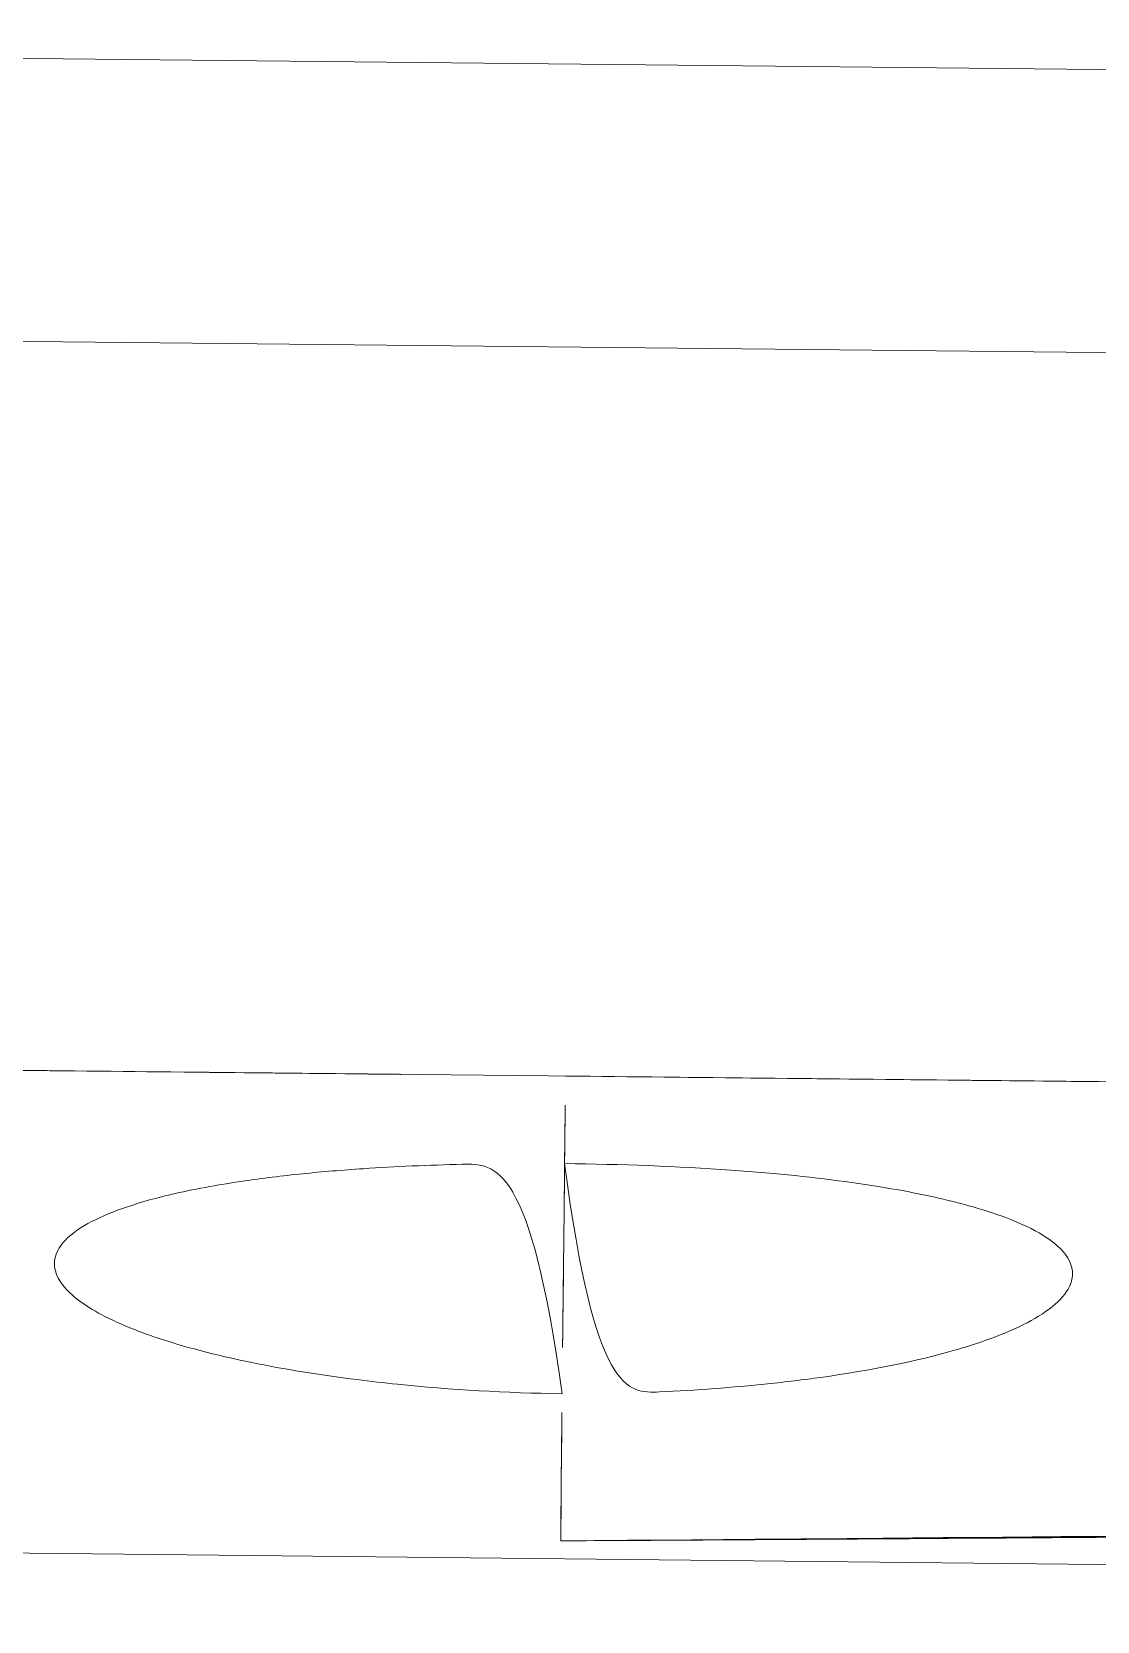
# Model space of a CAD drawing. Extents: x 16296681342 to 16296681993, y -37409617230 to -37409616753.
# Drawn here: x 16296681544.39 to 16296681548.79, y -37409617089.86 to -37409617083.3 of the extents above; entities that cross this region are included whole.
import ezdxf

# ---------------------------------------------------------------- set-up
doc = ezdxf.new("R2010")
doc.units = 0
doc.header["$LTSCALE"] = 10
doc.header["$MEASUREMENT"] = 0
doc.layers.get('0').update_dxf_attribs({"linetype": 'CONTINUOUS'})

msp = doc.modelspace()

# ---------------------------------------------------------------- linework, layer by layer
at = {"linetype": 'Continuous', "lineweight": 0, "extrusion": (0.010302, 0.999947, -2.22045e-16)}
for p, q in [((16296681533.659889, -37409617083.302887, -49.691856), (16296681559.61515, -37409617083.570297, -49.691856)), ((16296681533.659889, -37409617083.302887, -49.691856), (16296681559.61515, -37409617083.570297, -49.691856)), ((16296681537.62579, -37409617084.511429, -49.691856), (16296681555.62484, -37409617084.696877, -49.691856)), ((16296681537.62579, -37409617084.511429, -49.691856), (16296681555.62484, -37409617084.696877, -49.691856)), ((16296681533.57091, -37409617087.475342, -49.691856), (16296681559.6157, -37409617087.748047, -49.691856)), ((16296681533.57091, -37409617087.475342, -49.691856), (16296681559.6157, -37409617087.748047, -49.691856)), ((16296681521.57515, -37409617089.345886, -49.691856), (16296681571.572491, -37409617089.861, -49.691856)), ((16296681521.57515, -37409617089.345886, -49.691856), (16296681571.572491, -37409617089.861, -49.691856)), ((16296681521.575159, -37409617089.345886, -49.691856), (16296681571.572491, -37409617089.861, -49.691856))]:
    msp.add_line(p, q, dxfattribs=at)
at = {"linetype": 'Continuous', "lineweight": 0}
for points, knots in [([(16296681541.416281, -37409617087.557487, -49.691856), (16296681541.509069, -37409617087.558456, -49.691856), (16296681541.606609, -37409617087.559479, -49.691856), (16296681541.70891, -37409617087.560547, -49.691856), (16296681542.066561, -37409617087.564293, -49.691856), (16296681542.482361, -37409617087.568649, -49.691856), (16296681542.95631, -37409617087.573608, -49.691856), (16296681543.07704, -37409617087.574867, -49.691856), (16296681543.245501, -37409617087.576637, -49.691856), (16296681543.3298, -37409617087.577507, -49.691856), (16296681543.61541, -37409617087.580513, -49.691856), (16296681543.889339, -37409617087.583366, -49.691856), (16296681544.151581, -37409617087.586113, -49.691856), (16296681544.436819, -37409617087.589088, -49.691856), (16296681544.708241, -37409617087.591919, -49.691856), (16296681544.96582, -37409617087.594612, -49.691856), (16296681545.25461, -37409617087.597633, -49.691856), (16296681545.525999, -37409617087.600471, -49.691856), (16296681545.780029, -37409617087.603142, -49.691856), (16296681546.07486, -37409617087.606239, -49.691856), (16296681546.3463, -37409617087.609108, -49.691856), (16296681546.59433, -37409617087.611702, -49.691856)], [0.65548688, 0.65548688, 0.65548688, 0.65548688, 0.67303267, 0.67303267, 0.67303267, 0.734375, 0.734375, 0.734375, 0.75, 0.75, 0.75, 0.802938593, 0.802938593, 0.802938593, 0.860518588, 0.860518588, 0.860518588, 0.925074308, 0.925074308, 0.925074308, 1, 1, 1, 1]), ([(16296681546.590611, -37409617087.97303, -49.691856), (16296681546.591169, -37409617087.921341, -49.691856), (16296681546.591761, -37409617087.873489, -49.691856), (16296681546.592251, -37409617087.830673, -49.691856), (16296681546.593559, -37409617087.714844, -49.691856), (16296681546.59412, -37409617087.635773, -49.691856), (16296681546.59433, -37409617087.611702, -49.691856)], [0.000000072, 0.000000072, 0.000000072, 0.000000072, 0.269955267, 0.269955267, 0.269955267, 1, 1, 1, 1]), ([(16296681546.590611, -37409617087.97303, -49.691856), (16296681546.591169, -37409617087.921341, -49.691856), (16296681546.591761, -37409617087.873489, -49.691856), (16296681546.592251, -37409617087.830673, -49.691856), (16296681546.593559, -37409617087.714844, -49.691856), (16296681546.59412, -37409617087.635773, -49.691856), (16296681546.59433, -37409617087.611702, -49.691856)], [0.000000072, 0.000000072, 0.000000072, 0.000000072, 0.269955267, 0.269955267, 0.269955267, 1, 1, 1, 1]), ([(16296681546.59433, -37409617087.611702, -49.691856), (16296681546.864401, -37409617087.614563, -49.691856), (16296681547.135851, -37409617087.617393, -49.691856), (16296681547.408689, -37409617087.620247, -49.691856), (16296681547.678761, -37409617087.623077, -49.691856), (16296681547.950199, -37409617087.625923, -49.691856), (16296681548.223009, -37409617087.628799, -49.691856), (16296681548.493139, -37409617087.631638, -49.691856), (16296681548.76462, -37409617087.634499, -49.691856), (16296681549.03743, -37409617087.637367, -49.691856), (16296681549.28804, -37409617087.640007, -49.691856), (16296681549.53978, -37409617087.642647, -49.691856), (16296681549.792629, -37409617087.645309, -49.691856), (16296681549.81238, -37409617087.645523, -49.691856), (16296681549.83215, -37409617087.645721, -49.691856), (16296681549.851931, -37409617087.645927, -49.691856), (16296681550.386, -37409617087.651543, -49.691856), (16296681550.933359, -37409617087.657303, -49.691856), (16296681551.48114, -37409617087.663071, -49.691856), (16296681552.03005, -37409617087.668854, -49.691856), (16296681552.579399, -37409617087.674667, -49.691856), (16296681553.11622, -37409617087.680344, -49.691856), (16296681553.737841, -37409617087.68692, -49.691856), (16296681554.358101, -37409617087.693283, -49.691856), (16296681554.977011, -37409617087.699471, -49.691856)], [0, 0, 0, 0, 0.064595806, 0.064595806, 0.064595806, 0.128535547, 0.128535547, 0.128535547, 0.191844522, 0.191844522, 0.191844522, 0.25, 0.25, 0.25, 0.25454195, 0.25454195, 0.25454195, 0.377144363, 0.377144363, 0.377144363, 0.5, 0.5, 0.5, 0.642262998, 0.642262998, 0.642262998, 0.642262998]), ([(16296681546.58077, -37409617088.922234, -49.691856), (16296681546.351049, -37409617088.919617, -49.691856), (16296681546.11832, -37409617088.905533, -49.691856), (16296681545.901911, -37409617088.883293, -49.691856), (16296681545.845341, -37409617088.877487, -49.691856), (16296681545.78948, -37409617088.871071, -49.691856), (16296681545.73461, -37409617088.864143, -49.691856), (16296681545.579849, -37409617088.844582, -49.691856), (16296681545.43301, -37409617088.820862, -49.691856), (16296681545.30056, -37409617088.793831, -49.691856), (16296681545.15007, -37409617088.763123, -49.691856), (16296681545.01486, -37409617088.72747, -49.691856), (16296681544.90152, -37409617088.688972, -49.691856), (16296681544.87726, -37409617088.680733, -49.691856), (16296681544.85401, -37409617088.672371, -49.691856), (16296681544.83182, -37409617088.663887, -49.691856), (16296681544.79994, -37409617088.651711, -49.691856), (16296681544.77005, -37409617088.639229, -49.691856), (16296681544.74225, -37409617088.626518, -49.691856), (16296681544.657471, -37409617088.587753, -49.691856), (16296681544.59218, -37409617088.546883, -49.691856), (16296681544.54925, -37409617088.505882, -49.691856), (16296681544.50721, -37409617088.465736, -49.691856), (16296681544.485849, -37409617088.424744, -49.691856), (16296681544.486259, -37409617088.385109, -49.691856), (16296681544.486521, -37409617088.359528, -49.691856), (16296681544.495859, -37409617088.334198, -49.691856), (16296681544.513969, -37409617088.309578, -49.691856), (16296681544.53467, -37409617088.281441, -49.691856), (16296681544.56683, -37409617088.254227, -49.691856), (16296681544.610029, -37409617088.2286, -49.691856), (16296681544.684139, -37409617088.184608, -49.691856), (16296681544.792721, -37409617088.14415, -49.691856), (16296681544.928391, -37409617088.109879, -49.691856), (16296681544.94112, -37409617088.106667, -49.691856), (16296681544.954081, -37409617088.103508, -49.691856), (16296681544.967279, -37409617088.100403, -49.691856), (16296681545.055479, -37409617088.079651, -49.691856), (16296681545.155569, -37409617088.061073, -49.691856), (16296681545.26442, -37409617088.045036, -49.691856), (16296681545.342489, -37409617088.033546, -49.691856), (16296681545.425079, -37409617088.023361, -49.691856), (16296681545.51107, -37409617088.014633, -49.691856), (16296681545.59096, -37409617088.006508, -49.691856), (16296681545.674669, -37409617087.999557, -49.691856), (16296681545.761049, -37409617087.99379, -49.691856), (16296681545.892269, -37409617087.985039, -49.691856), (16296681546.029659, -37409617087.979027, -49.691856), (16296681546.169201, -37409617087.975677, -49.691856), (16296681546.306919, -37409617087.972359, -49.691856), (16296681546.44915, -37409617087.971558, -49.691856), (16296681546.590611, -37409617087.97303, -49.691856)], [0.000007573, 0.000007573, 0.000007573, 0.000007573, 0.103711858, 0.103711858, 0.103711858, 0.13082139, 0.13082139, 0.13082139, 0.207287322, 0.207287322, 0.207287322, 0.294167564, 0.294167564, 0.294167564, 0.312760523, 0.312760523, 0.312760523, 0.339479958, 0.339479958, 0.339479958, 0.420959617, 0.420959617, 0.420959617, 0.500756158, 0.500756158, 0.500756158, 0.552272843, 0.552272843, 0.552272843, 0.611146751, 0.611146751, 0.611146751, 0.71217333, 0.71217333, 0.71217333, 0.721649512, 0.721649512, 0.721649512, 0.78498021, 0.78498021, 0.78498021, 0.830405793, 0.830405793, 0.830405793, 0.872611103, 0.872611103, 0.872611103, 0.936722815, 0.936722815, 0.936722815, 1, 1, 1, 1]), ([(16296681546.58077, -37409617088.922234, -49.691856), (16296681546.351049, -37409617088.919617, -49.691856), (16296681546.11832, -37409617088.905533, -49.691856), (16296681545.901911, -37409617088.883293, -49.691856), (16296681545.845341, -37409617088.877487, -49.691856), (16296681545.78948, -37409617088.871071, -49.691856), (16296681545.73461, -37409617088.864143, -49.691856), (16296681545.579849, -37409617088.844582, -49.691856), (16296681545.43301, -37409617088.820862, -49.691856), (16296681545.30056, -37409617088.793831, -49.691856), (16296681545.15007, -37409617088.763123, -49.691856), (16296681545.01486, -37409617088.72747, -49.691856), (16296681544.90152, -37409617088.688972, -49.691856), (16296681544.87726, -37409617088.680733, -49.691856), (16296681544.85401, -37409617088.672371, -49.691856), (16296681544.83182, -37409617088.663887, -49.691856), (16296681544.79994, -37409617088.651711, -49.691856), (16296681544.77005, -37409617088.639229, -49.691856), (16296681544.74225, -37409617088.626518, -49.691856), (16296681544.657471, -37409617088.587753, -49.691856), (16296681544.59218, -37409617088.546883, -49.691856), (16296681544.54925, -37409617088.505882, -49.691856), (16296681544.50721, -37409617088.465736, -49.691856), (16296681544.485849, -37409617088.424744, -49.691856), (16296681544.486259, -37409617088.385109, -49.691856), (16296681544.486521, -37409617088.359528, -49.691856), (16296681544.495859, -37409617088.334198, -49.691856), (16296681544.513969, -37409617088.309578, -49.691856), (16296681544.53467, -37409617088.281441, -49.691856), (16296681544.56683, -37409617088.254227, -49.691856), (16296681544.610029, -37409617088.2286, -49.691856), (16296681544.684139, -37409617088.184608, -49.691856), (16296681544.792721, -37409617088.14415, -49.691856), (16296681544.928391, -37409617088.109879, -49.691856), (16296681544.94112, -37409617088.106667, -49.691856), (16296681544.954081, -37409617088.103508, -49.691856), (16296681544.967279, -37409617088.100403, -49.691856), (16296681545.055479, -37409617088.079651, -49.691856), (16296681545.155569, -37409617088.061073, -49.691856), (16296681545.26442, -37409617088.045036, -49.691856), (16296681545.342489, -37409617088.033546, -49.691856), (16296681545.425079, -37409617088.023361, -49.691856), (16296681545.51107, -37409617088.014633, -49.691856), (16296681545.59096, -37409617088.006508, -49.691856), (16296681545.674669, -37409617087.999557, -49.691856), (16296681545.761049, -37409617087.99379, -49.691856), (16296681545.892269, -37409617087.985039, -49.691856), (16296681546.029659, -37409617087.979027, -49.691856), (16296681546.169201, -37409617087.975677, -49.691856), (16296681546.306919, -37409617087.972359, -49.691856), (16296681546.44915, -37409617087.971558, -49.691856), (16296681546.590611, -37409617087.97303, -49.691856)], [0.000007573, 0.000007573, 0.000007573, 0.000007573, 0.103711858, 0.103711858, 0.103711858, 0.13082139, 0.13082139, 0.13082139, 0.207287322, 0.207287322, 0.207287322, 0.294167564, 0.294167564, 0.294167564, 0.312760523, 0.312760523, 0.312760523, 0.339479958, 0.339479958, 0.339479958, 0.420959617, 0.420959617, 0.420959617, 0.500756158, 0.500756158, 0.500756158, 0.552272843, 0.552272843, 0.552272843, 0.611146751, 0.611146751, 0.611146751, 0.71217333, 0.71217333, 0.71217333, 0.721649512, 0.721649512, 0.721649512, 0.78498021, 0.78498021, 0.78498021, 0.830405793, 0.830405793, 0.830405793, 0.872611103, 0.872611103, 0.872611103, 0.936722815, 0.936722815, 0.936722815, 1, 1, 1, 1]), ([(16296681546.59095, -37409617087.97303, -49.691856), (16296681546.59059, -37409617088.008614, -49.691856), (16296681546.590231, -37409617088.043358, -49.691856), (16296681546.58989, -37409617088.076286, -49.691856), (16296681546.589479, -37409617088.116707, -49.691856), (16296681546.58909, -37409617088.154404, -49.691856), (16296681546.58873, -37409617088.188293, -49.691856), (16296681546.5884, -37409617088.219017, -49.691856), (16296681546.588181, -37409617088.238869, -49.691856), (16296681546.58774, -37409617088.277603, -49.691856), (16296681546.587391, -37409617088.307358, -49.691856), (16296681546.587021, -37409617088.338997, -49.691856), (16296681546.58662, -37409617088.372543, -49.691856), (16296681546.586491, -37409617088.382637, -49.691856), (16296681546.58637, -37409617088.392921, -49.691856), (16296681546.586241, -37409617088.403374, -49.691856), (16296681546.585699, -37409617088.448486, -49.691856), (16296681546.584869, -37409617088.516701, -49.691856), (16296681546.5844, -37409617088.555481, -49.691856), (16296681546.583929, -37409617088.594254, -49.691856), (16296681546.58366, -37409617088.616722, -49.691856), (16296681546.58326, -37409617088.654327, -49.691856), (16296681546.58313, -37409617088.667007, -49.691856), (16296681546.583, -37409617088.680107, -49.691856), (16296681546.582861, -37409617088.693626, -49.691856), (16296681546.58219, -37409617088.7603, -49.691856), (16296681546.58145, -37409617088.837318, -49.691856), (16296681546.58073, -37409617088.922234, -49.691856)], [0, 0, 0, 0, 0.11222009, 0.11222009, 0.11222009, 0.25, 0.25, 0.25, 0.375, 0.375, 0.375, 0.471061966, 0.471061966, 0.471061966, 0.5, 0.5, 0.5, 0.625, 0.625, 0.625, 0.75, 0.75, 0.75, 0.792143773, 0.792143773, 0.792143773, 0.999999959, 0.999999959, 0.999999959, 0.999999959]), ([(16296681546.59095, -37409617087.97303, -49.691856), (16296681546.59059, -37409617088.008614, -49.691856), (16296681546.590231, -37409617088.043358, -49.691856), (16296681546.58989, -37409617088.076286, -49.691856), (16296681546.589479, -37409617088.116707, -49.691856), (16296681546.58909, -37409617088.154404, -49.691856), (16296681546.58873, -37409617088.188293, -49.691856), (16296681546.5884, -37409617088.219017, -49.691856), (16296681546.588181, -37409617088.238869, -49.691856), (16296681546.58774, -37409617088.277603, -49.691856), (16296681546.587391, -37409617088.307358, -49.691856), (16296681546.587021, -37409617088.338997, -49.691856), (16296681546.58662, -37409617088.372543, -49.691856), (16296681546.586491, -37409617088.382637, -49.691856), (16296681546.58637, -37409617088.392921, -49.691856), (16296681546.586241, -37409617088.403374, -49.691856), (16296681546.585699, -37409617088.448486, -49.691856), (16296681546.584869, -37409617088.516701, -49.691856), (16296681546.5844, -37409617088.555481, -49.691856), (16296681546.583929, -37409617088.594254, -49.691856), (16296681546.58366, -37409617088.616722, -49.691856), (16296681546.58326, -37409617088.654327, -49.691856), (16296681546.58313, -37409617088.667007, -49.691856), (16296681546.583, -37409617088.680107, -49.691856), (16296681546.582861, -37409617088.693626, -49.691856), (16296681546.58219, -37409617088.7603, -49.691856), (16296681546.58145, -37409617088.837318, -49.691856), (16296681546.58073, -37409617088.922234, -49.691856)], [0, 0, 0, 0, 0.11222009, 0.11222009, 0.11222009, 0.25, 0.25, 0.25, 0.375, 0.375, 0.375, 0.471061966, 0.471061966, 0.471061966, 0.5, 0.5, 0.5, 0.625, 0.625, 0.625, 0.75, 0.75, 0.75, 0.792143773, 0.792143773, 0.792143773, 0.999999959, 0.999999959, 0.999999959, 0.999999959]), ([(16296681546.59095, -37409617087.97303, -49.691856), (16296681546.822889, -37409617087.97541, -49.691856), (16296681547.057949, -37409617087.984032, -49.691856), (16296681547.276661, -37409617087.999527, -49.691856), (16296681547.324869, -37409617088.002953, -49.691856), (16296681547.372561, -37409617088.006721, -49.691856), (16296681547.41958, -37409617088.010849, -49.691856), (16296681547.585939, -37409617088.025459, -49.691856), (16296681547.743731, -37409617088.044487, -49.691856), (16296681547.88493, -37409617088.067322, -49.691856), (16296681547.895161, -37409617088.068977, -49.691856), (16296681547.90531, -37409617088.070648, -49.691856), (16296681547.9154, -37409617088.07235, -49.691856), (16296681548.03927, -37409617088.093208, -49.691856), (16296681548.15202, -37409617088.117401, -49.691856), (16296681548.24967, -37409617088.144127, -49.691856), (16296681548.28528, -37409617088.153877, -49.691856), (16296681548.31888, -37409617088.163963, -49.691856), (16296681548.35026, -37409617088.174347, -49.691856), (16296681548.47687, -37409617088.216217, -49.691856), (16296681548.571011, -37409617088.264069, -49.691856), (16296681548.62615, -37409617088.314407, -49.691856), (16296681548.639759, -37409617088.326843, -49.691856), (16296681548.651091, -37409617088.339493, -49.691856), (16296681548.660089, -37409617088.352287, -49.691856), (16296681548.67758, -37409617088.377159, -49.691856), (16296681548.6863, -37409617088.402603, -49.691856), (16296681548.686041, -37409617088.428047, -49.691856), (16296681548.685471, -37409617088.483414, -49.691856), (16296681548.642441, -37409617088.540321, -49.691856), (16296681548.5604, -37409617088.593781, -49.691856), (16296681548.52339, -37409617088.617897, -49.691856), (16296681548.477961, -37409617088.641617, -49.691856), (16296681548.424999, -37409617088.664467, -49.691856), (16296681548.377411, -37409617088.684998, -49.691856), (16296681548.32373, -37409617088.704826, -49.691856), (16296681548.26461, -37409617088.723633, -49.691856), (16296681548.243601, -37409617088.730309, -49.691856), (16296681548.22191, -37409617088.736862, -49.691856), (16296681548.19956, -37409617088.743263, -49.691856), (16296681548.045879, -37409617088.787292, -49.691856), (16296681547.85659, -37409617088.82563, -49.691856), (16296681547.647461, -37409617088.854874, -49.691856), (16296681547.577021, -37409617088.864723, -49.691856), (16296681547.503639, -37409617088.873627, -49.691856), (16296681547.42808, -37409617088.881569, -49.691856), (16296681547.285299, -37409617088.896561, -49.691856), (16296681547.134741, -37409617088.908073, -49.691856), (16296681546.98163, -37409617088.914963, -49.691856), (16296681546.850571, -37409617088.92086, -49.691856), (16296681546.715349, -37409617088.923477, -49.691856), (16296681546.58082, -37409617088.922234, -49.691856)], [0, 0, 0, 0, 0.1046917, 0.1046917, 0.1046917, 0.12776613, 0.12776613, 0.12776613, 0.20941844, 0.20941844, 0.20941844, 0.21533341, 0.21533341, 0.21533341, 0.2879973, 0.2879973, 0.2879973, 0.31449435, 0.31449435, 0.31449435, 0.42137672, 0.42137672, 0.42137672, 0.44776253, 0.44776253, 0.44776253, 0.49901731, 0.49901731, 0.49901731, 0.61048556, 0.61048556, 0.61048556, 0.66077263, 0.66077263, 0.66077263, 0.70595988, 0.70595988, 0.70595988, 0.72201665, 0.72201665, 0.72201665, 0.83241542, 0.83241542, 0.83241542, 0.86959699, 0.86959699, 0.86959699, 0.93985555, 0.93985555, 0.93985555, 1, 1, 1, 1]), ([(16296681546.59095, -37409617087.97303, -49.691856), (16296681546.822889, -37409617087.97541, -49.691856), (16296681547.057949, -37409617087.984032, -49.691856), (16296681547.276661, -37409617087.999527, -49.691856), (16296681547.324869, -37409617088.002953, -49.691856), (16296681547.372561, -37409617088.006721, -49.691856), (16296681547.41958, -37409617088.010849, -49.691856), (16296681547.585939, -37409617088.025459, -49.691856), (16296681547.743731, -37409617088.044487, -49.691856), (16296681547.88493, -37409617088.067322, -49.691856), (16296681547.895161, -37409617088.068977, -49.691856), (16296681547.90531, -37409617088.070648, -49.691856), (16296681547.9154, -37409617088.07235, -49.691856), (16296681548.03927, -37409617088.093208, -49.691856), (16296681548.15202, -37409617088.117401, -49.691856), (16296681548.24967, -37409617088.144127, -49.691856), (16296681548.28528, -37409617088.153877, -49.691856), (16296681548.31888, -37409617088.163963, -49.691856), (16296681548.35026, -37409617088.174347, -49.691856), (16296681548.47687, -37409617088.216217, -49.691856), (16296681548.571011, -37409617088.264069, -49.691856), (16296681548.62615, -37409617088.314407, -49.691856), (16296681548.639759, -37409617088.326843, -49.691856), (16296681548.651091, -37409617088.339493, -49.691856), (16296681548.660089, -37409617088.352287, -49.691856), (16296681548.67758, -37409617088.377159, -49.691856), (16296681548.6863, -37409617088.402603, -49.691856), (16296681548.686041, -37409617088.428047, -49.691856), (16296681548.685471, -37409617088.483414, -49.691856), (16296681548.642441, -37409617088.540321, -49.691856), (16296681548.5604, -37409617088.593781, -49.691856), (16296681548.52339, -37409617088.617897, -49.691856), (16296681548.477961, -37409617088.641617, -49.691856), (16296681548.424999, -37409617088.664467, -49.691856), (16296681548.377411, -37409617088.684998, -49.691856), (16296681548.32373, -37409617088.704826, -49.691856), (16296681548.26461, -37409617088.723633, -49.691856), (16296681548.243601, -37409617088.730309, -49.691856), (16296681548.22191, -37409617088.736862, -49.691856), (16296681548.19956, -37409617088.743263, -49.691856), (16296681548.045879, -37409617088.787292, -49.691856), (16296681547.85659, -37409617088.82563, -49.691856), (16296681547.647461, -37409617088.854874, -49.691856), (16296681547.577021, -37409617088.864723, -49.691856), (16296681547.503639, -37409617088.873627, -49.691856), (16296681547.42808, -37409617088.881569, -49.691856), (16296681547.285299, -37409617088.896561, -49.691856), (16296681547.134741, -37409617088.908073, -49.691856), (16296681546.98163, -37409617088.914963, -49.691856), (16296681546.850571, -37409617088.92086, -49.691856), (16296681546.715349, -37409617088.923477, -49.691856), (16296681546.58082, -37409617088.922234, -49.691856)], [0, 0, 0, 0, 0.1046917, 0.1046917, 0.1046917, 0.12776613, 0.12776613, 0.12776613, 0.20941844, 0.20941844, 0.20941844, 0.21533341, 0.21533341, 0.21533341, 0.2879973, 0.2879973, 0.2879973, 0.31449435, 0.31449435, 0.31449435, 0.42137672, 0.42137672, 0.42137672, 0.44776253, 0.44776253, 0.44776253, 0.49901731, 0.49901731, 0.49901731, 0.61048556, 0.61048556, 0.61048556, 0.66077263, 0.66077263, 0.66077263, 0.70595988, 0.70595988, 0.70595988, 0.72201665, 0.72201665, 0.72201665, 0.83241542, 0.83241542, 0.83241542, 0.86959699, 0.86959699, 0.86959699, 0.93985555, 0.93985555, 0.93985555, 1, 1, 1, 1]), ([(16296681546.574579, -37409617089.529533, -49.691856), (16296681546.57633, -37409617089.466957, -49.691856), (16296681546.576111, -37409617089.390373, -49.691856), (16296681546.576651, -37409617089.302872, -49.691856), (16296681546.57719, -37409617089.21537, -49.691856), (16296681546.57848, -37409617089.116959, -49.691856), (16296681546.579729, -37409617089.013611, -49.691856), (16296681546.58009, -37409617088.983528, -49.691856), (16296681546.580441, -37409617088.953033, -49.691856), (16296681546.58082, -37409617088.922234, -49.691856)], [0, 0, 0, 0, 0.436474002, 0.436474002, 0.436474002, 0.872945986, 0.872945986, 0.872945986, 0.999994466, 0.999994466, 0.999994466, 0.999994466]), ([(16296681546.574579, -37409617089.529533, -49.691856), (16296681546.57633, -37409617089.466957, -49.691856), (16296681546.576111, -37409617089.390373, -49.691856), (16296681546.576651, -37409617089.302872, -49.691856), (16296681546.57719, -37409617089.21537, -49.691856), (16296681546.57848, -37409617089.116959, -49.691856), (16296681546.579729, -37409617089.013611, -49.691856), (16296681546.58009, -37409617088.983528, -49.691856), (16296681546.580441, -37409617088.953033, -49.691856), (16296681546.58082, -37409617088.922234, -49.691856)], [0, 0, 0, 0, 0.436474002, 0.436474002, 0.436474002, 0.872945986, 0.872945986, 0.872945986, 0.999994466, 0.999994466, 0.999994466, 0.999994466]), ([(16296681546.574579, -37409617089.529518, -49.691856), (16296681547.14357, -37409617089.526398, -49.691856), (16296681547.71188, -37409617089.522507, -49.691856), (16296681548.279739, -37409617089.518646, -49.691856), (16296681548.421709, -37409617089.517693, -49.691856), (16296681548.56365, -37409617089.516678, -49.691856), (16296681548.705561, -37409617089.515617, -49.691856), (16296681548.77651, -37409617089.515083, -49.691856), (16296681548.84746, -37409617089.514526, -49.691856), (16296681548.91839, -37409617089.513977, -49.691856), (16296681548.953859, -37409617089.513687, -49.691856), (16296681548.98933, -37409617089.513412, -49.691856), (16296681549.02479, -37409617089.513123, -49.691856), (16296681549.060261, -37409617089.51284, -49.691856), (16296681549.130289, -37409617089.51226, -49.691856), (16296681549.13118, -37409617089.512253, -49.691856), (16296681549.13475, -37409617089.512222, -49.691856), (16296681549.20746, -37409617089.511658, -49.691856), (16296681549.349279, -37409617089.510529, -49.691856), (16296681549.420179, -37409617089.509956, -49.691856), (16296681549.50836, -37409617089.509247, -49.691856), (16296681549.613791, -37409617089.508392, -49.691856), (16296681549.66651, -37409617089.507957, -49.691856), (16296681549.723539, -37409617089.507492, -49.691856), (16296681549.784889, -37409617089.506981, -49.691856), (16296681549.84623, -37409617089.50647, -49.691856), (16296681549.953291, -37409617089.505577, -49.691856), (16296681549.98185, -37409617089.505341, -49.691856), (16296681550.43885, -37409617089.501503, -49.691856), (16296681550.95046, -37409617089.496986, -49.691856), (16296681551.516411, -37409617089.491859, -49.691856), (16296681552.082359, -37409617089.486717, -49.691856), (16296681552.671249, -37409617089.481293, -49.691856), (16296681553.376961, -37409617089.474693, -49.691856), (16296681556.19981, -37409617089.448303, -49.691856), (16296681558.446951, -37409617089.429283, -49.691856), (16296681560.13106, -37409617089.419289, -49.691856)], [0, 0, 0, 0, 0.125, 0.125, 0.125, 0.15625, 0.15625, 0.15625, 0.171875, 0.171875, 0.171875, 0.1796875, 0.1796875, 0.1796875, 0.1875, 0.1875, 0.1875, 0.21875, 0.21875, 0.21875, 0.234375, 0.234375, 0.234375, 0.2421875, 0.2421875, 0.2421875, 0.25, 0.25, 0.25, 0.375, 0.375, 0.375, 0.5, 0.5, 0.5, 1, 1, 1, 1]), ([(16296681546.574579, -37409617089.529518, -49.691856), (16296681547.14357, -37409617089.526398, -49.691856), (16296681547.71188, -37409617089.522507, -49.691856), (16296681548.279739, -37409617089.518646, -49.691856), (16296681548.421709, -37409617089.517693, -49.691856), (16296681548.56365, -37409617089.516678, -49.691856), (16296681548.705561, -37409617089.515617, -49.691856), (16296681548.77651, -37409617089.515083, -49.691856), (16296681548.84746, -37409617089.514526, -49.691856), (16296681548.91839, -37409617089.513977, -49.691856), (16296681548.953859, -37409617089.513687, -49.691856), (16296681548.98933, -37409617089.513412, -49.691856), (16296681549.02479, -37409617089.513123, -49.691856), (16296681549.060261, -37409617089.51284, -49.691856), (16296681549.130289, -37409617089.51226, -49.691856), (16296681549.13118, -37409617089.512253, -49.691856), (16296681549.13475, -37409617089.512222, -49.691856), (16296681549.20746, -37409617089.511658, -49.691856), (16296681549.349279, -37409617089.510529, -49.691856), (16296681549.420179, -37409617089.509956, -49.691856), (16296681549.50836, -37409617089.509247, -49.691856), (16296681549.613791, -37409617089.508392, -49.691856), (16296681549.66651, -37409617089.507957, -49.691856), (16296681549.723539, -37409617089.507492, -49.691856), (16296681549.784889, -37409617089.506981, -49.691856), (16296681549.84623, -37409617089.50647, -49.691856), (16296681549.953291, -37409617089.505577, -49.691856), (16296681549.98185, -37409617089.505341, -49.691856), (16296681550.43885, -37409617089.501503, -49.691856), (16296681550.95046, -37409617089.496986, -49.691856), (16296681551.516411, -37409617089.491859, -49.691856), (16296681552.082359, -37409617089.486717, -49.691856), (16296681552.671249, -37409617089.481293, -49.691856), (16296681553.376961, -37409617089.474693, -49.691856), (16296681554.44895, -37409617089.464668, -49.691856), (16296681555.43792, -37409617089.455711, -49.691856), (16296681556.344549, -37409617089.447548, -49.691856)], [0, 0, 0, 0, 0.125, 0.125, 0.125, 0.15625, 0.15625, 0.15625, 0.171875, 0.171875, 0.171875, 0.1796875, 0.1796875, 0.1796875, 0.1875, 0.1875, 0.1875, 0.21875, 0.21875, 0.21875, 0.234375, 0.234375, 0.234375, 0.2421875, 0.2421875, 0.2421875, 0.25, 0.25, 0.25, 0.375, 0.375, 0.375, 0.5, 0.5, 0.5, 0.68987735, 0.68987735, 0.68987735, 0.68987735])]:
    msp.add_open_spline(points, degree=3, knots=knots, dxfattribs=at)

doc.saveas('drawing.dxf')
